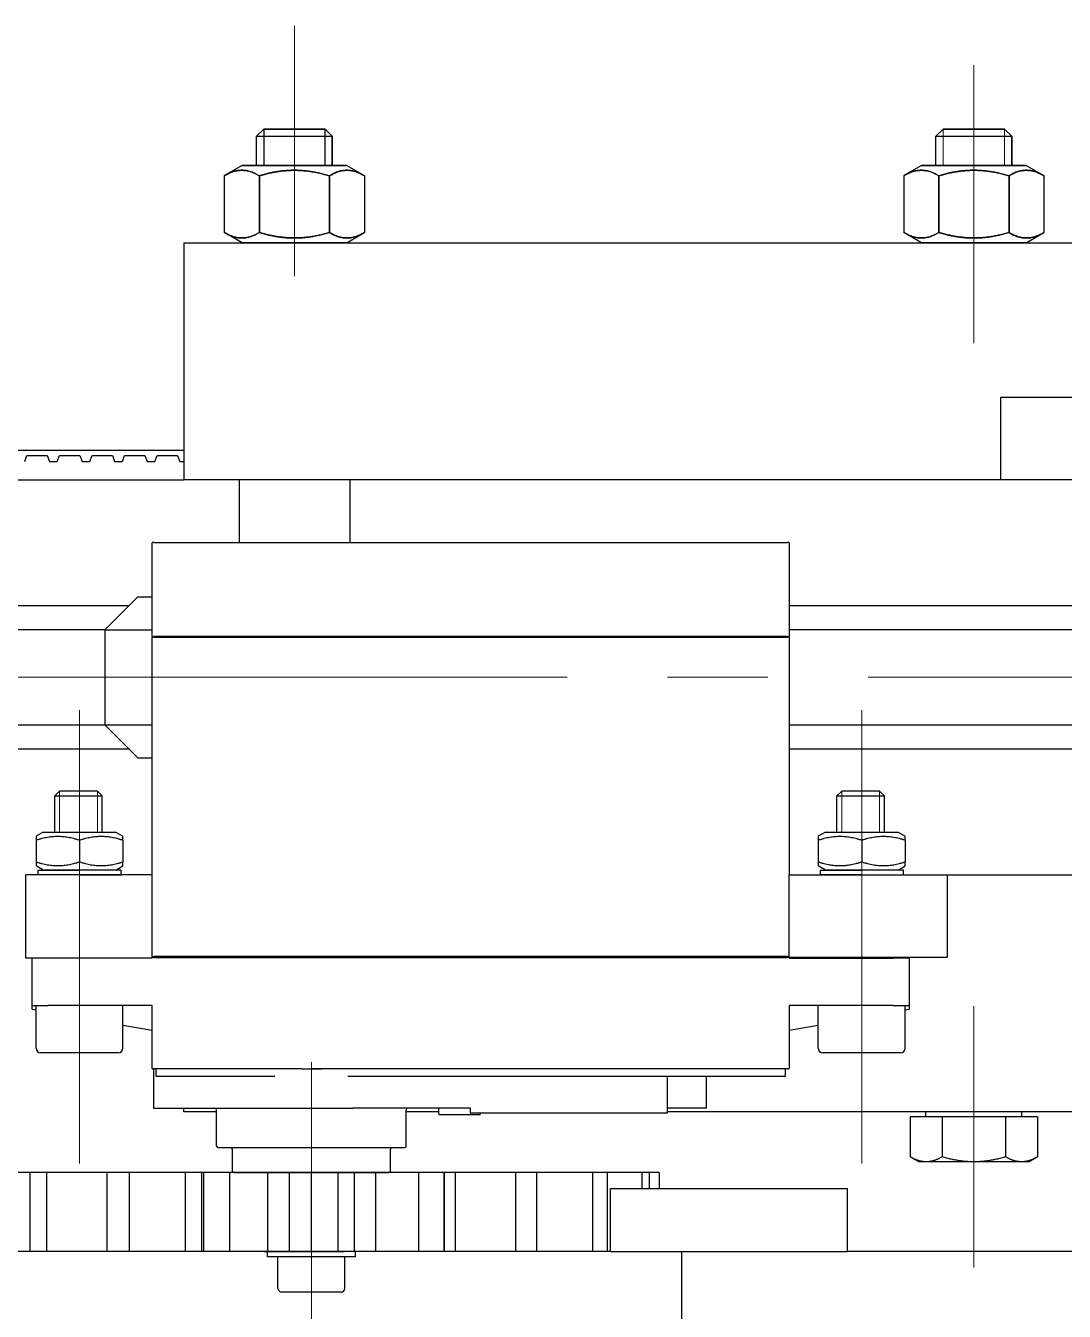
# Model space of a CAD drawing. Header units: millimetres. Extents: x 587 to 10361, y -8386 to 1488.
# Drawn here: x 7407.8 to 7440.66, y -6235.99 to -6195.31 of the extents above; entities that cross this region are included whole.
import ezdxf

# ---------------------------------------------------------------- set-up
doc = ezdxf.new("R2010")
doc.units = ezdxf.units.MM
doc.linetypes.add('ACAD_ISO10W100', pattern=[18, 12, -3, 0, -3])
doc.linetypes.add('CENTER2', pattern=[28.575, 19.05, -3.175, 3.175, -3.175])
for name, color, linetype, lineweight in [('Cienka', 30, 'Continuous', 0), ('Gruba', 7, 'Continuous', 30), ('Symetria', 210, 'ACAD_ISO10W100', 0), ('Widoczne (ISO)', 7, 'Continuous', 30)]:
    doc.layers.add(name, color=color, linetype=linetype, lineweight=lineweight)

# ---------------------------------------------------------------- blocks, each defined once
blk = doc.blocks.new('*U380')
at = {"layer": 'Symetria', "color": 0, "linetype": 'CENTER2', "transparency": 16777216}
blk.add_line((0, -10.592), (0, 3.755), dxfattribs=at)
blk = doc.blocks.new('*U381')
at = {"layer": 'Symetria', "color": 0, "linetype": 'CENTER2', "transparency": 16777216}
blk.add_line((0, -10.592), (0, 3.755), dxfattribs=at)
blk = doc.blocks.new('*U388')
at = {"layer": 'Symetria', "color": 0, "linetype": 'CENTER2', "transparency": 16777216}
blk.add_line((0, 4.4), (0, -4.4), dxfattribs=at)
blk = doc.blocks.new('*U389')
at = {"layer": 'Symetria', "color": 0, "linetype": 'CENTER2', "transparency": 16777216}
blk.add_line((0, -3.961), (0, 3.961), dxfattribs=at)
blk = doc.blocks.new('*U390')
at = {"layer": 'Symetria', "color": 0, "linetype": 'CENTER2', "transparency": 16777216}
blk.add_line((0, 4.135), (0, -4.135), dxfattribs=at)
blk = doc.blocks.new('*U400')
at = {"layer": 'Symetria', "color": 0, "linetype": 'CENTER2', "transparency": 16777216}
blk.add_line((0, 4.25), (0, -9.558), dxfattribs=at)
blk = doc.blocks.new('*U405')
at = {"layer": 'Symetria', "color": 0, "linetype": 'CENTER2', "transparency": 16777216}
blk.add_line((-61.107, 0), (305.385, 0), dxfattribs=at)

msp = doc.modelspace()

# ---------------------------------------------------------------- linework, layer by layer
at = {"layer": 'Cienka'}
for p, q in [((7415.33, -6199.729), (7415.33, -6198.577)), ((7417.27, -6198.577), (7417.27, -6199.729)), ((7436.83, -6198.577), (7436.83, -6199.729)), ((7436.83, -6199.729), (7436.83, -6198.577)), ((7438.77, -6199.729), (7438.77, -6198.577)), ((7438.77, -6198.577), (7438.77, -6199.729)), ((7408.87, -6220.827), (7408.87, -6219.53)), ((7410.069, -6219.53), (7410.069, -6220.827)), ((7433.62, -6220.827), (7433.62, -6219.53)), ((7434.819, -6219.53), (7434.819, -6220.827))]:
    msp.add_line(p, q, dxfattribs=at)
at = {"layer": 'Gruba'}
for p, q in [((7415.33, -6198.577), (7415.1, -6198.806)), ((7415.33, -6198.577), (7415.1, -6198.806)), ((7417.27, -6198.577), (7415.33, -6198.577)), ((7415.33, -6198.577), (7415.33, -6199.729)), ((7417.27, -6199.729), (7417.27, -6198.577)), ((7417.27, -6198.577), (7417.5, -6198.806)), ((7417.27, -6198.577), (7417.5, -6198.806)), ((7436.83, -6198.577), (7436.6, -6198.806)), ((7436.83, -6198.577), (7436.6, -6198.806)), ((7438.77, -6198.577), (7436.83, -6198.577)), ((7438.77, -6198.577), (7439, -6198.806)), ((7438.77, -6198.577), (7439, -6198.806)), ((7415.1, -6199.729), (7415.1, -6198.806)), ((7415.1, -6198.806), (7417.5, -6198.806)), ((7417.5, -6199.729), (7417.5, -6198.806)), ((7436.6, -6199.729), (7436.6, -6198.806)), ((7436.6, -6198.806), (7439, -6198.806)), ((7439, -6199.729), (7439, -6198.806)), ((7414.644, -6199.729), (7414.087, -6200.05)), ((7417.956, -6199.729), (7414.644, -6199.729)), ((7417.956, -6199.729), (7418.513, -6200.05)), ((7436.144, -6199.729), (7435.587, -6200.05)), ((7439.456, -6199.729), (7436.144, -6199.729)), ((7439.456, -6199.729), (7440.013, -6200.05)), ((7414.083, -6200.053), (7414.083, -6201.853)), ((7415.186, -6200.053), (7415.186, -6201.853)), ((7417.403, -6200.053), (7417.403, -6201.853)), ((7418.517, -6200.053), (7418.517, -6201.853)), ((7435.583, -6200.053), (7435.583, -6201.853)), ((7436.686, -6200.053), (7436.686, -6201.853)), ((7438.903, -6200.053), (7438.903, -6201.853)), ((7440.017, -6200.053), (7440.017, -6201.853)), ((7414.644, -6202.177), (7414.087, -6201.855)), ((7417.956, -6202.177), (7418.513, -6201.855)), ((7436.144, -6202.177), (7435.587, -6201.855)), ((7439.456, -6202.177), (7440.013, -6201.855)), ((7412.8, -6202.177), (7462.8, -6202.177)), ((7412.8, -6202.177), (7412.8, -6209.677)), ((7438.649, -6209.677), (7438.649, -6207.058)), ((7438.649, -6207.058), (7443.649, -6207.058)), ((7412.8, -6208.749), (7274.512, -6208.746)), ((7407.768, -6209.103), (7407.84, -6208.906)), ((7407.84, -6208.906), (7408.481, -6208.906)), ((7408.481, -6208.906), (7408.553, -6209.103)), ((7408.798, -6209.103), (7408.87, -6208.906)), ((7408.87, -6208.906), (7409.511, -6208.906)), ((7409.511, -6208.906), (7409.583, -6209.103)), ((7409.828, -6209.103), (7409.9, -6208.906)), ((7409.9, -6208.906), (7410.541, -6208.906)), ((7410.541, -6208.906), (7410.613, -6209.103)), ((7410.858, -6209.103), (7410.93, -6208.906)), ((7410.93, -6208.906), (7411.571, -6208.906)), ((7411.571, -6208.906), (7411.643, -6209.103)), ((7411.888, -6209.103), (7411.96, -6208.906)), ((7411.96, -6208.906), (7412.601, -6208.906)), ((7412.601, -6208.906), (7412.673, -6209.103)), ((7408.553, -6209.103), (7408.798, -6209.103)), ((7409.583, -6209.103), (7409.828, -6209.103)), ((7410.613, -6209.103), (7410.858, -6209.103)), ((7411.643, -6209.103), (7411.888, -6209.103)), ((7412.673, -6209.103), (7412.8, -6209.103)), ((7412.795, -6208.928), (7412.797, -6208.928)), ((7412.795, -6208.929), (7412.795, -6208.928)), ((7412.797, -6208.929), (7412.795, -6208.929)), ((7412.797, -6208.928), (7412.797, -6208.929)), ((7295.086, -6209.677), (7412.8, -6209.677)), ((7438.649, -6209.677), (7412.8, -6209.677)), ((7414.55, -6209.677), (7414.55, -6211.663)), ((7418.05, -6209.677), (7418.05, -6211.663)), ((7443.649, -6209.677), (7438.649, -6209.677)), ((7411.801, -6214.636), (7411.801, -6211.668)), ((7411.851, -6211.663), (7411.806, -6211.663)), ((7411.851, -6211.663), (7431.901, -6211.663)), ((7431.946, -6211.663), (7431.901, -6211.663)), ((7431.951, -6211.668), (7431.951, -6214.636)), ((7411.35, -6213.377), (7410.3, -6214.427)), ((7411.35, -6213.377), (7411.801, -6213.377)), ((7411.062, -6213.664), (7295.086, -6213.664)), ((7454.062, -6213.664), (7431.951, -6213.664)), ((7295.086, -6214.414), (7410.312, -6214.414)), ((7410.3, -6214.427), (7410.3, -6217.427)), ((7410.3, -6214.427), (7411.801, -6214.427)), ((7431.951, -6214.414), (7453.312, -6214.414)), ((7411.801, -6214.636), (7411.851, -6214.636)), ((7411.801, -6222.177), (7411.801, -6214.661)), ((7411.851, -6214.661), (7411.801, -6214.661)), ((7411.826, -6214.636), (7411.826, -6214.661)), ((7431.901, -6214.636), (7411.851, -6214.636)), ((7411.851, -6214.661), (7431.901, -6214.661)), ((7431.901, -6214.636), (7431.951, -6214.636)), ((7431.951, -6214.661), (7431.901, -6214.661)), ((7431.926, -6214.636), (7431.926, -6214.661)), ((7431.951, -6214.661), (7431.951, -6222.177)), ((7410.312, -6217.439), (7295.086, -6217.439)), ((7411.35, -6218.477), (7410.3, -6217.427)), ((7410.3, -6217.427), (7411.801, -6217.427)), ((7453.312, -6217.439), (7431.951, -6217.439)), ((7295.086, -6218.189), (7411.062, -6218.189)), ((7431.951, -6218.189), (7454.062, -6218.189)), ((7411.35, -6218.477), (7411.801, -6218.477)), ((7408.872, -6219.527), (7408.719, -6219.68)), ((7408.719, -6219.68), (7410.219, -6219.68)), ((7408.719, -6220.827), (7408.719, -6219.68)), ((7410.066, -6219.527), (7408.872, -6219.527)), ((7410.066, -6219.527), (7410.219, -6219.68)), ((7410.219, -6220.827), (7410.219, -6219.68)), ((7433.622, -6219.527), (7433.469, -6219.68)), ((7433.469, -6219.68), (7434.969, -6219.68)), ((7433.469, -6220.827), (7433.469, -6219.68)), ((7434.816, -6219.527), (7433.622, -6219.527)), ((7434.816, -6219.527), (7434.969, -6219.68)), ((7434.969, -6220.827), (7434.969, -6219.68)), ((7408.351, -6220.827), (7408.126, -6220.957)), ((7408.126, -6220.957), (7408.126, -6221.079)), ((7408.126, -6221.079), (7408.126, -6221.774)), ((7408.351, -6220.827), (7410.651, -6220.827)), ((7409.501, -6221.079), (7409.501, -6221.774)), ((7410.651, -6220.827), (7410.876, -6220.957)), ((7410.876, -6221.079), (7410.876, -6220.957)), ((7410.876, -6221.079), (7410.876, -6221.774)), ((7433.101, -6220.827), (7432.876, -6220.957)), ((7432.876, -6220.957), (7432.876, -6221.079)), ((7432.876, -6221.079), (7432.876, -6221.774)), ((7433.101, -6220.827), (7435.401, -6220.827)), ((7434.251, -6221.079), (7434.251, -6221.774)), ((7435.401, -6220.827), (7435.626, -6220.957)), ((7435.626, -6221.079), (7435.626, -6220.957)), ((7435.626, -6221.079), (7435.626, -6221.774)), ((7408.126, -6221.774), (7408.126, -6221.897)), ((7408.351, -6222.027), (7408.126, -6221.897)), ((7410.651, -6222.027), (7410.876, -6221.897)), ((7410.876, -6221.897), (7410.876, -6221.774)), ((7432.876, -6221.774), (7432.876, -6221.897)), ((7433.101, -6222.027), (7432.876, -6221.897)), ((7435.401, -6222.027), (7435.626, -6221.897)), ((7435.626, -6221.897), (7435.626, -6221.774)), ((7411.801, -6222.177), (7407.8, -6222.177)), ((7407.8, -6224.813), (7407.8, -6222.177)), ((7408.183, -6222.027), (7409.501, -6222.027)), ((7408.183, -6222.027), (7408.183, -6222.177)), ((7409.501, -6222.177), (7408.183, -6222.177)), ((7410.651, -6222.027), (7408.351, -6222.027)), ((7410.819, -6222.027), (7409.501, -6222.027)), ((7409.501, -6222.177), (7410.819, -6222.177)), ((7410.819, -6222.177), (7410.819, -6222.027)), ((7411.801, -6224.813), (7411.801, -6222.177)), ((7431.951, -6224.795), (7431.951, -6222.177)), ((7431.951, -6222.177), (7436.951, -6222.177)), ((7432.933, -6222.027), (7434.251, -6222.027)), ((7432.933, -6222.027), (7432.933, -6222.177)), ((7434.251, -6222.177), (7432.933, -6222.177)), ((7435.401, -6222.027), (7433.101, -6222.027)), ((7435.569, -6222.027), (7434.251, -6222.027)), ((7434.251, -6222.177), (7435.569, -6222.177)), ((7435.569, -6222.177), (7435.569, -6222.027)), ((7436.951, -6222.177), (7436.951, -6224.795)), ((7436.951, -6222.177), (7462.8, -6222.177)), ((7411.801, -6224.766), (7411.851, -6224.766)), ((7411.826, -6224.791), (7411.826, -6224.766)), ((7431.901, -6224.766), (7411.851, -6224.766)), ((7431.901, -6224.766), (7431.951, -6224.766)), ((7431.926, -6224.766), (7431.926, -6224.791)), ((7411.801, -6224.813), (7407.8, -6224.813)), ((7408.001, -6226.308), (7408.001, -6224.818)), ((7411.851, -6224.791), (7411.801, -6224.791)), ((7411.801, -6224.813), (7411.801, -6224.813)), ((7411.851, -6224.791), (7431.901, -6224.791)), ((7431.951, -6224.791), (7431.901, -6224.791)), ((7436.951, -6224.795), (7431.951, -6224.795)), ((7431.951, -6224.795), (7431.951, -6224.81)), ((7431.956, -6224.813), (7435.251, -6224.813)), ((7433.501, -6224.813), (7433.501, -6224.795)), ((7433.651, -6224.795), (7433.651, -6224.813)), ((7434.85, -6224.813), (7434.85, -6224.795)), ((7435.001, -6224.813), (7435.001, -6224.795)), ((7435.746, -6224.813), (7435.251, -6224.813)), ((7435.751, -6224.818), (7435.751, -6226.308)), ((7408.001, -6226.308), (7408.001, -6226.318)), ((7408.001, -6226.434), (7408.001, -6226.318)), ((7408.006, -6226.313), (7408.501, -6226.313)), ((7408.126, -6227.663), (7408.126, -6226.313)), ((7411.796, -6226.313), (7408.501, -6226.313)), ((7410.876, -6227.663), (7410.876, -6226.313)), ((7411.801, -6228.308), (7411.801, -6226.317)), ((7431.951, -6226.317), (7431.951, -6228.308)), ((7435.251, -6226.313), (7431.956, -6226.313)), ((7432.876, -6227.663), (7432.876, -6226.313)), ((7435.251, -6226.313), (7435.746, -6226.313)), ((7435.626, -6227.663), (7435.626, -6226.313)), ((7435.751, -6226.318), (7435.751, -6226.308)), ((7435.751, -6226.318), (7435.751, -6226.434)), ((7408.126, -6226.46), (7408.005, -6226.439)), ((7435.747, -6226.439), (7435.626, -6226.46)), ((7411.797, -6227.107), (7410.876, -6226.945)), ((7432.876, -6226.945), (7431.955, -6227.107)), ((7410.726, -6227.813), (7408.276, -6227.813)), ((7435.476, -6227.813), (7433.026, -6227.813)), ((7411.806, -6228.313), (7411.851, -6228.313)), ((7411.838, -6228.318), (7411.838, -6229.558)), ((7416.522, -6228.313), (7411.851, -6228.313)), ((7411.926, -6228.558), (7411.926, -6228.318)), ((7431.901, -6228.313), (7417.155, -6228.313)), ((7431.826, -6228.318), (7431.826, -6228.558)), ((7431.901, -6228.313), (7431.946, -6228.313)), ((7415.684, -6228.563), (7411.931, -6228.563)), ((7431.821, -6228.563), (7417.993, -6228.563)), ((7428.094, -6228.568), (7428.094, -6229.713)), ((7429.344, -6229.558), (7429.344, -6228.568)), ((7411.843, -6229.563), (7418.148, -6229.563)), ((7412.8, -6229.677), (7412.8, -6229.563)), ((7413.838, -6230.763), (7413.838, -6229.613)), ((7418.148, -6229.563), (7418.15, -6229.563)), ((7421.871, -6229.563), (7418.15, -6229.563)), ((7419.838, -6230.763), (7419.838, -6229.613)), ((7420.876, -6229.758), (7420.876, -6229.568)), ((7421.876, -6229.713), (7421.876, -6229.568)), ((7428.099, -6229.563), (7428.096, -6229.558)), ((7428.936, -6229.563), (7428.099, -6229.563)), ((7429.31, -6229.563), (7428.936, -6229.563)), ((7429.339, -6229.563), (7429.31, -6229.563)), ((7413.838, -6229.677), (7412.8, -6229.677)), ((7420.876, -6229.677), (7419.838, -6229.677)), ((7420.881, -6229.763), (7422.171, -6229.763)), ((7428.089, -6229.718), (7421.881, -6229.718)), ((7422.176, -6229.723), (7422.176, -6229.718)), ((7422.176, -6229.723), (7422.176, -6229.758)), ((7462.8, -6229.677), (7428.094, -6229.677)), ((7413.888, -6230.813), (7419.788, -6230.813)), ((7414.338, -6231.552), (7414.338, -6230.863)), ((7419.338, -6231.552), (7419.338, -6230.863)), ((7407.933, -6231.602), (7406.672, -6231.602)), ((7407.933, -6231.602), (7407.933, -6234.102)), ((7408.467, -6231.602), (7407.933, -6231.602)), ((7408.467, -6234.102), (7408.467, -6231.602)), ((7410.364, -6231.602), (7408.467, -6231.602)), ((7410.364, -6231.602), (7410.364, -6234.102)), ((7411.082, -6231.602), (7410.364, -6231.602)), ((7411.082, -6234.102), (7411.082, -6231.602)), ((7412.859, -6231.602), (7411.082, -6231.602)), ((7412.859, -6234.102), (7412.859, -6231.602)), ((7413.368, -6231.602), (7412.859, -6231.602)), ((7413.368, -6234.102), (7413.368, -6231.602)), ((7413.429, -6231.602), (7413.368, -6231.602)), ((7413.429, -6231.602), (7413.429, -6234.102)), ((7414.26, -6231.602), (7413.429, -6231.602)), ((7414.26, -6234.102), (7414.26, -6231.602)), ((7415.461, -6231.602), (7414.26, -6231.602)), ((7414.388, -6231.602), (7419.288, -6231.602)), ((7415.461, -6234.102), (7415.461, -6231.602)), ((7416.144, -6231.602), (7415.461, -6231.602)), ((7416.144, -6234.102), (7416.144, -6231.602)), ((7416.828, -6231.602), (7416.144, -6231.602)), ((7416.828, -6231.602), (7416.828, -6234.102)), ((7417.691, -6231.602), (7416.828, -6231.602)), ((7417.691, -6234.102), (7417.691, -6231.602)), ((7418.199, -6231.602), (7417.691, -6231.602)), ((7418.199, -6234.102), (7418.199, -6231.602)), ((7418.873, -6231.602), (7418.199, -6231.602)), ((7418.873, -6234.102), (7418.873, -6231.602)), ((7420.228, -6231.602), (7418.873, -6231.602)), ((7420.228, -6231.602), (7420.228, -6234.102)), ((7421.038, -6231.602), (7420.228, -6231.602)), ((7421.038, -6234.102), (7421.038, -6231.602)), ((7421.047, -6231.602), (7421.038, -6231.602)), ((7421.047, -6234.102), (7421.047, -6231.602)), ((7421.403, -6231.602), (7421.047, -6231.602)), ((7421.403, -6234.102), (7421.403, -6231.602)), ((7423.296, -6231.602), (7421.403, -6231.602)), ((7423.296, -6231.602), (7423.296, -6234.102)), ((7423.974, -6231.602), (7423.296, -6231.602)), ((7423.974, -6234.102), (7423.974, -6231.602)), ((7425.731, -6231.602), (7423.974, -6231.602)), ((7425.731, -6231.602), (7425.731, -6234.102)), ((7426.212, -6231.602), (7425.731, -6231.602)), ((7426.212, -6234.102), (7426.212, -6231.602)), ((7427.297, -6231.602), (7426.212, -6231.602)), ((7427.297, -6231.602), (7427.297, -6232.102)), ((7427.532, -6231.602), (7427.297, -6231.602)), ((7427.532, -6232.102), (7427.532, -6231.602)), ((7427.838, -6231.602), (7427.532, -6231.602)), ((7427.838, -6231.602), (7427.838, -6232.102)), ((7427.838, -6231.602), (7427.838, -6232.102)), ((7426.3, -6234.102), (7426.3, -6232.102)), ((7426.3, -6232.102), (7433.8, -6232.102)), ((7433.8, -6234.102), (7433.8, -6232.102)), ((7407.933, -6234.102), (7406.672, -6234.102)), ((7408.467, -6234.102), (7407.933, -6234.102)), ((7410.364, -6234.102), (7408.467, -6234.102)), ((7411.082, -6234.102), (7410.364, -6234.102)), ((7412.859, -6234.102), (7411.082, -6234.102)), ((7413.368, -6234.102), (7412.859, -6234.102)), ((7413.429, -6234.102), (7413.368, -6234.102)), ((7414.26, -6234.102), (7413.429, -6234.102)), ((7415.461, -6234.102), (7414.26, -6234.102)), ((7415.93, -6234.102), (7415.095, -6234.102)), ((7415.448, -6234.269), (7415.448, -6234.102)), ((7416.144, -6234.102), (7415.461, -6234.102)), ((7417.677, -6234.102), (7415.93, -6234.102)), ((7416.828, -6234.102), (7416.144, -6234.102)), ((7417.691, -6234.102), (7416.828, -6234.102)), ((7417.876, -6234.102), (7417.677, -6234.102)), ((7418.199, -6234.102), (7417.691, -6234.102)), ((7418.873, -6234.102), (7418.199, -6234.102)), ((7418.229, -6234.102), (7418.229, -6234.269)), ((7420.228, -6234.102), (7418.873, -6234.102)), ((7421.038, -6234.102), (7420.228, -6234.102)), ((7421.047, -6234.102), (7421.038, -6234.102)), ((7421.403, -6234.102), (7421.047, -6234.102)), ((7423.296, -6234.102), (7421.403, -6234.102)), ((7423.974, -6234.102), (7423.296, -6234.102)), ((7425.731, -6234.102), (7423.974, -6234.102)), ((7426.212, -6234.102), (7425.731, -6234.102)), ((7426.3, -6234.102), (7426.212, -6234.102)), ((7426.3, -6234.102), (7433.8, -6234.102)), ((7428.55, -6234.102), (7428.55, -6236.602)), ((7468.55, -6234.102), (7433.8, -6234.102)), ((7418.229, -6234.269), (7415.448, -6234.269)), ((7415.782, -6235.27), (7415.782, -6234.269)), ((7417.895, -6235.27), (7417.895, -6234.269)), ((7417.784, -6235.381), (7415.893, -6235.381))]:
    msp.add_line(p, q, dxfattribs=at)
for centre, radius, start, end in [((7411.806, -6211.668), 0.005, 90, 180), ((7431.946, -6211.668), 0.005, 0, 90), ((7408.006, -6224.818), 0.005, 90, 180), ((7431.956, -6224.808), 0.005, 180, 270), ((7435.746, -6224.818), 0.005, 0, 90), ((7408.006, -6226.308), 0.005, 180, 270), ((7411.796, -6226.318), 0.005, 0, 90), ((7431.956, -6226.318), 0.005, 90, 180), ((7435.746, -6226.308), 0.005, 270, 0), ((7408.006, -6226.434), 0.005, 180, 260), ((7435.746, -6226.434), 0.005, 280, 0), ((7411.796, -6227.112), 0.005, 0, 80), ((7431.956, -6227.112), 0.005, 100, 180), ((7408.276, -6227.663), 0.15, 180, 270), ((7410.726, -6227.663), 0.15, 270, 0), ((7433.026, -6227.663), 0.15, 180, 270), ((7435.476, -6227.663), 0.15, 270, 0), ((7411.806, -6228.308), 0.005, 180, 270), ((7411.833, -6228.318), 0.005, 0, 90), ((7411.921, -6228.318), 0.005, 0, 90), ((7431.831, -6228.318), 0.005, 90, 180), ((7431.946, -6228.308), 0.005, 270, 0), ((7411.931, -6228.558), 0.005, 180, 270), ((7428.099, -6228.568), 0.005, 90, 180), ((7431.821, -6228.558), 0.005, 270, 0), ((7411.843, -6229.558), 0.005, 180, 270), ((7413.788, -6229.613), 0.05, 0, 90), ((7419.888, -6229.613), 0.05, 90, 180), ((7420.871, -6229.568), 0.005, 0, 90), ((7421.871, -6229.568), 0.005, 0, 90), ((7428.099, -6229.568), 0.005, 90, 180), ((7420.881, -6229.758), 0.005, 180, 270), ((7421.881, -6229.713), 0.005, 180, 270), ((7422.171, -6229.758), 0.005, 270, 0), ((7428.089, -6229.713), 0.005, 270, 0), ((7413.888, -6230.763), 0.05, 180, 270), ((7414.288, -6230.863), 0.05, 0, 90), ((7419.388, -6230.863), 0.05, 90, 180), ((7419.788, -6230.763), 0.05, 270, 0), ((7414.388, -6231.552), 0.05, 180, 270), ((7419.288, -6231.552), 0.05, 270, 0), ((7415.893, -6235.27), 0.111, 180, 270), ((7417.784, -6235.27), 0.111, 270, 0)]:
    msp.add_arc(centre, radius, start, end, dxfattribs=at)
for points, weights in [([(7415.186, -6200.053), (7414.634, -6199.733), (7414.083, -6200.053)], [1, 1.15470053838, 1]), ([(7417.403, -6200.053), (7416.294, -6199.733), (7415.186, -6200.053)], [1, 1.15470053838, 1]), ([(7418.517, -6200.053), (7417.96, -6199.733), (7417.403, -6200.053)], [1, 1.15470053838, 1]), ([(7436.686, -6200.053), (7436.134, -6199.733), (7435.583, -6200.053)], [1, 1.15470053838, 1]), ([(7438.903, -6200.053), (7437.794, -6199.733), (7436.686, -6200.053)], [1, 1.15470053838, 1]), ([(7440.017, -6200.053), (7439.46, -6199.733), (7438.903, -6200.053)], [1, 1.15470053838, 1]), ([(7418.513, -6200.05), (7418.515, -6200.051), (7418.517, -6200.053)], [1.00091427683, 1.0004584973, 1]), ([(7440.013, -6200.05), (7440.015, -6200.051), (7440.017, -6200.053)], [1.00091427683, 1.0004584973, 1]), ([(7414.083, -6201.853), (7414.634, -6202.173), (7415.186, -6201.853)], [1, 1.15470053838, 1]), ([(7415.186, -6201.853), (7416.294, -6202.173), (7417.403, -6201.853)], [1, 1.15470053838, 1]), ([(7417.403, -6201.853), (7417.96, -6202.173), (7418.517, -6201.853)], [1, 1.15470053838, 1]), ([(7418.517, -6201.853), (7418.515, -6201.854), (7418.513, -6201.855)], [1, 1.0004584973, 1.00091427683]), ([(7435.583, -6201.853), (7436.134, -6202.173), (7436.686, -6201.853)], [1, 1.15470053838, 1]), ([(7436.686, -6201.853), (7437.794, -6202.173), (7438.903, -6201.853)], [1, 1.15470053838, 1]), ([(7438.903, -6201.853), (7439.46, -6202.173), (7440.017, -6201.853)], [1, 1.15470053838, 1]), ([(7440.017, -6201.853), (7440.015, -6201.854), (7440.013, -6201.855)], [1, 1.0004584973, 1.00091427683]), ([(7408.126, -6221.079), (7408.813, -6220.85), (7409.501, -6221.079)], [1, 1.15470053838, 1]), ([(7409.501, -6221.079), (7410.188, -6220.85), (7410.876, -6221.079)], [1, 1.15470053838, 1]), ([(7432.876, -6221.079), (7433.563, -6220.85), (7434.251, -6221.079)], [1, 1.15470053838, 1]), ([(7434.251, -6221.079), (7434.938, -6220.85), (7435.626, -6221.079)], [1, 1.15470053838, 1]), ([(7409.501, -6221.774), (7408.813, -6222.003), (7408.126, -6221.774)], [1, 1.15470053838, 1]), ([(7410.876, -6221.774), (7410.188, -6222.003), (7409.501, -6221.774)], [1, 1.15470053838, 1]), ([(7434.251, -6221.774), (7433.563, -6222.003), (7432.876, -6221.774)], [1, 1.15470053838, 1]), ([(7435.626, -6221.774), (7434.938, -6222.003), (7434.251, -6221.774)], [1, 1.15470053838, 1])]:
    msp.add_rational_spline(points, weights, degree=2, dxfattribs=at)
for points in [[(7416.522, -6228.312), (7416.522, -6228.313), (7416.522, -6228.313), (7416.522, -6228.313)], [(7416.522, -6228.315), (7416.522, -6228.315), (7416.522, -6228.315), (7416.522, -6228.316)], [(7416.84, -6228.313), (7416.839, -6228.313), (7416.839, -6228.313), (7416.838, -6228.313)], [(7416.929, -6228.313), (7416.899, -6228.313), (7416.869, -6228.313), (7416.838, -6228.313)], [(7416.929, -6228.314), (7416.925, -6228.314), (7416.92, -6228.314), (7416.915, -6228.314)], [(7417.116, -6228.315), (7417.129, -6228.317), (7417.141, -6228.317), (7417.154, -6228.318)], [(7417.154, -6228.315), (7417.141, -6228.315), (7417.129, -6228.315), (7417.116, -6228.315)], [(7417.155, -6228.313), (7417.154, -6228.313), (7417.154, -6228.313), (7417.155, -6228.312)], [(7417.154, -6228.315), (7417.154, -6228.315), (7417.154, -6228.315), (7417.154, -6228.316)]]:
    msp.add_open_spline(points, degree=3, dxfattribs=at)
for points, knots in [([(7416.522, -6228.315), (7416.575, -6228.315), (7416.628, -6228.316), (7416.733, -6228.314), (7416.786, -6228.314), (7416.838, -6228.313)], [0, 0, 0, 0, 0.5, 0.5, 1, 1, 1, 1]), ([(7416.522, -6228.318), (7416.549, -6228.317), (7416.575, -6228.317), (7416.601, -6228.317), (7416.628, -6228.317), (7416.654, -6228.317), (7416.68, -6228.317), (7416.682, -6228.317), (7416.684, -6228.317), (7416.686, -6228.317), (7416.711, -6228.317), (7416.735, -6228.317), (7416.759, -6228.317), (7416.761, -6228.317), (7416.763, -6228.317), (7416.765, -6228.317), (7416.79, -6228.317), (7416.814, -6228.317), (7416.838, -6228.317)], [0, 0, 0, 0, 0.25, 0.25, 0.25, 0.5, 0.5, 0.5, 0.518503, 0.518503, 0.518503, 0.75, 0.75, 0.75, 0.768602, 0.768602, 0.768602, 1, 1, 1, 1]), ([(7416.838, -6228.317), (7416.863, -6228.317), (7416.887, -6228.317), (7416.911, -6228.317), (7416.913, -6228.317), (7416.915, -6228.317), (7416.917, -6228.317), (7416.942, -6228.317), (7416.966, -6228.317), (7416.99, -6228.317), (7416.992, -6228.317), (7416.994, -6228.317), (7416.996, -6228.317), (7417.022, -6228.317), (7417.047, -6228.317), (7417.072, -6228.317), (7417.087, -6228.317), (7417.101, -6228.317), (7417.116, -6228.315)], [0, 0, 0, 0, 0.2313985, 0.2313985, 0.2313985, 0.25, 0.25, 0.25, 0.4814969, 0.4814969, 0.4814969, 0.5, 0.5, 0.5, 0.7409351, 0.7409351, 0.7409351, 0.8777197, 0.8777197, 0.8777197, 0.8777197]), ([(7417.116, -6228.315), (7417.076, -6228.315), (7417.036, -6228.315), (7416.974, -6228.315), (7416.952, -6228.314), (7416.929, -6228.313)], [0.1222456, 0.1222456, 0.1222456, 0.1222456, 0.5, 0.5, 0.7128648, 0.7128648, 0.7128648, 0.7128648]), ([(7429.349, -6228.563), (7429.348, -6228.563), (7429.348, -6228.563), (7429.347, -6228.563), (7429.347, -6228.564), (7429.346, -6228.564), (7429.345, -6228.564), (7429.345, -6228.565), (7429.344, -6228.566), (7429.344, -6228.567), (7429.344, -6228.567), (7429.344, -6228.568), (7429.344, -6228.568), (7429.344, -6228.568)], [0, 0, 0, 0, 0.000201057, 0.000201057, 0.000500846, 0.000500846, 0.000826777, 0.000826777, 0.001151799, 0.001151799, 0.001476854, 0.001476854, 0.001564812, 0.001564812, 0.001564812, 0.001564812]), ([(7429.339, -6229.563), (7429.332, -6229.563), (7429.332, -6229.563), (7429.317, -6229.563), (7429.314, -6229.563), (7429.31, -6229.563)], [0, 0, 0, 0, 0.04980365, 0.04980365, 0.06080487, 0.06080487, 0.06080487, 0.06080487]), ([(7429.344, -6229.558), (7429.344, -6229.559), (7429.344, -6229.559), (7429.344, -6229.56), (7429.343, -6229.56), (7429.343, -6229.561), (7429.342, -6229.562), (7429.342, -6229.562), (7429.341, -6229.563), (7429.34, -6229.563), (7429.34, -6229.563), (7429.339, -6229.563), (7429.339, -6229.563), (7429.339, -6229.563), (7429.339, -6229.563), (7429.339, -6229.563)], [0, 0, 0, 0, 0.000200977, 0.000200977, 0.000529656, 0.000529656, 0.000854578, 0.000854578, 0.001179636, 0.001179636, 0.00150469, 0.00150469, 0.00154481, 0.00154481, 0.001559852, 0.001559852, 0.001559852, 0.001559852]), ([(7422.174, -6229.72), (7422.173, -6229.719), (7422.173, -6229.719), (7422.173, -6229.719), (7422.172, -6229.718), (7422.171, -6229.718), (7422.171, -6229.718)], [0.00000957406, 0.00000957406, 0.00000957406, 0.00000957406, 0.00001662091, 0.00001662091, 0.00001662091, 0.00002770678, 0.00002770678, 0.00002770678, 0.00002770678]), ([(7422.174, -6229.723), (7422.174, -6229.723), (7422.174, -6229.723), (7422.174, -6229.723), (7422.174, -6229.723), (7422.174, -6229.722), (7422.174, -6229.722), (7422.174, -6229.722), (7422.174, -6229.722), (7422.174, -6229.722), (7422.174, -6229.722), (7422.174, -6229.721), (7422.174, -6229.721), (7422.174, -6229.721), (7422.174, -6229.72), (7422.174, -6229.72)], [0, 0, 0, 0, 0.0000004339, 0.0000004339, 0.0000004339, 0.000001983788, 0.000001983788, 0.000001983788, 0.000002969191, 0.000002969191, 0.000002969191, 0.000005015607, 0.000005015607, 0.000005015607, 0.000009574058, 0.000009574058, 0.000009574058, 0.000009574058])]:
    msp.add_open_spline(points, degree=3, knots=knots, dxfattribs=at)
at = {"layer": 'Widoczne (ISO)'}
for p, q in [((7415.33, -6198.577), (7417.27, -6198.577)), ((7436.83, -6198.577), (7438.77, -6198.577)), ((7415.1, -6199.729), (7415.1, -6198.806)), ((7417.5, -6198.806), (7417.5, -6199.729)), ((7436.6, -6199.729), (7436.6, -6198.806)), ((7439, -6198.806), (7439, -6199.729)), ((7414.644, -6199.729), (7414.087, -6200.05)), ((7414.644, -6199.729), (7417.956, -6199.729)), ((7417.956, -6199.729), (7418.513, -6200.05)), ((7436.144, -6199.729), (7435.587, -6200.05)), ((7436.144, -6199.729), (7439.456, -6199.729)), ((7439.456, -6199.729), (7440.013, -6200.05)), ((7414.083, -6200.053), (7414.083, -6201.853)), ((7415.197, -6200.053), (7415.197, -6201.853)), ((7417.414, -6200.053), (7417.414, -6201.853)), ((7418.517, -6200.053), (7418.517, -6201.853)), ((7435.583, -6200.053), (7435.583, -6201.853)), ((7436.697, -6200.053), (7436.697, -6201.853)), ((7438.914, -6200.053), (7438.914, -6201.853)), ((7440.017, -6200.053), (7440.017, -6201.853)), ((7414.644, -6202.177), (7414.087, -6201.855)), ((7417.956, -6202.177), (7418.513, -6201.855)), ((7436.144, -6202.177), (7435.587, -6201.855)), ((7439.456, -6202.177), (7440.013, -6201.855)), ((7414.644, -6202.177), (7414.644, -6202.177)), ((7417.956, -6202.177), (7414.644, -6202.177)), ((7436.144, -6202.177), (7436.144, -6202.177)), ((7439.456, -6202.177), (7436.144, -6202.177)), ((7435.788, -6229.835), (7435.788, -6231.105)), ((7436.794, -6229.835), (7435.788, -6229.835)), ((7436.279, -6229.835), (7436.279, -6229.677)), ((7436.794, -6229.835), (7436.794, -6231.105)), ((7438.806, -6229.835), (7436.794, -6229.835)), ((7438.806, -6229.835), (7438.806, -6231.105)), ((7439.812, -6229.835), (7438.806, -6229.835)), ((7439.32, -6229.835), (7439.32, -6229.677)), ((7439.812, -6229.835), (7439.812, -6231.105)), ((7436.058, -6231.261), (7435.788, -6231.105)), ((7436.291, -6231.261), (7436.058, -6231.261)), ((7437.8, -6231.261), (7436.291, -6231.261)), ((7439.309, -6231.261), (7437.8, -6231.261)), ((7439.542, -6231.261), (7439.309, -6231.261)), ((7439.542, -6231.261), (7439.812, -6231.105)), ((7415.335, -6234.102), (7417.636, -6234.102)), ((7417.886, -6234.102), (7417.336, -6234.102)), ((7417.636, -6234.102), (7417.887, -6234.102))]:
    msp.add_line(p, q, dxfattribs=at)
for points, weights in [([(7414.083, -6200.053), (7414.64, -6199.733), (7415.197, -6200.053)], [1, 1.15470053838, 1]), ([(7415.197, -6200.053), (7416.306, -6199.733), (7417.414, -6200.053)], [1, 1.15470053838, 1]), ([(7417.414, -6200.053), (7417.965, -6199.733), (7418.517, -6200.053)], [1, 1.15470053838, 1]), ([(7435.583, -6200.053), (7436.14, -6199.733), (7436.697, -6200.053)], [1, 1.15470053838, 1]), ([(7436.697, -6200.053), (7437.806, -6199.733), (7438.914, -6200.053)], [1, 1.15470053838, 1]), ([(7438.914, -6200.053), (7439.465, -6199.733), (7440.017, -6200.053)], [1, 1.15470053838, 1]), ([(7414.087, -6200.05), (7414.085, -6200.051), (7414.083, -6200.053)], [1.00091427683, 1.0004584973, 1]), ([(7435.587, -6200.05), (7435.585, -6200.051), (7435.583, -6200.053)], [1.00091427683, 1.0004584973, 1]), ([(7414.083, -6201.853), (7414.085, -6201.854), (7414.087, -6201.855)], [1, 1.0004584973, 1.00091427683]), ([(7415.197, -6201.853), (7414.64, -6202.173), (7414.083, -6201.853)], [1, 1.15470053838, 1]), ([(7417.414, -6201.853), (7416.306, -6202.173), (7415.197, -6201.853)], [1, 1.15470053838, 1]), ([(7418.517, -6201.853), (7417.965, -6202.173), (7417.414, -6201.853)], [1, 1.15470053838, 1]), ([(7435.583, -6201.853), (7435.585, -6201.854), (7435.587, -6201.855)], [1, 1.0004584973, 1.00091427683]), ([(7436.697, -6201.853), (7436.14, -6202.173), (7435.583, -6201.853)], [1, 1.15470053838, 1]), ([(7438.914, -6201.853), (7437.806, -6202.173), (7436.697, -6201.853)], [1, 1.15470053838, 1]), ([(7440.017, -6201.853), (7439.465, -6202.173), (7438.914, -6201.853)], [1, 1.15470053838, 1]), ([(7436.291, -6231.261), (7436.058, -6231.261), (7435.788, -6231.105)], [1, 1.0379548493, 1]), ([(7436.794, -6231.105), (7436.524, -6231.261), (7436.291, -6231.261)], [1, 1.0379548493, 1]), ([(7437.8, -6231.261), (7437.333, -6231.261), (7436.794, -6231.105)], [1, 1.0379548493, 1]), ([(7438.806, -6231.105), (7438.267, -6231.261), (7437.8, -6231.261)], [1, 1.0379548493, 1]), ([(7439.309, -6231.261), (7439.075, -6231.261), (7438.806, -6231.105)], [1, 1.0379548493, 1]), ([(7439.812, -6231.105), (7439.542, -6231.261), (7439.309, -6231.261)], [1, 1.0379548493, 1])]:
    msp.add_rational_spline(points, weights, degree=2, dxfattribs=at)

# ---------------------------------------------------------------- block references
at = {"layer": 'Symetria', "linetype": 'CENTER2'}
for name, p in [('*U389', (7416.3, -6199.268)), ('*U388', (7437.8, -6200.953)), ('*U405', (7352.693, -6215.927)), ('*U381', (7409.501, -6220.722)), ('*U380', (7434.251, -6220.722)), ('*U390', (7437.8, -6230.47)), ('*U400', (7416.838, -6232.352))]:
    msp.add_blockref(name, p, dxfattribs=at)

doc.saveas('drawing.dxf')
